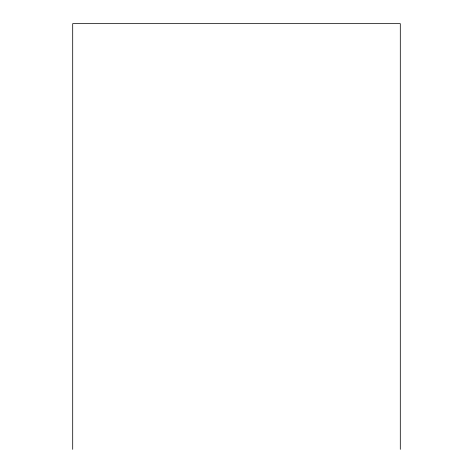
<?xml version="1.0" encoding="UTF-8"?>
<svg xmlns="http://www.w3.org/2000/svg" width="473" height="473" viewBox="0 0 473 473"><rect width="100%" height="100%" fill="white"/><g stroke="black" fill="none" stroke-linecap="round" stroke-linejoin="round"><path stroke-width="0.71" d="M400.3 449.35L400.3 23.65L72.7 23.65L72.7 449.35"/></g></svg>
